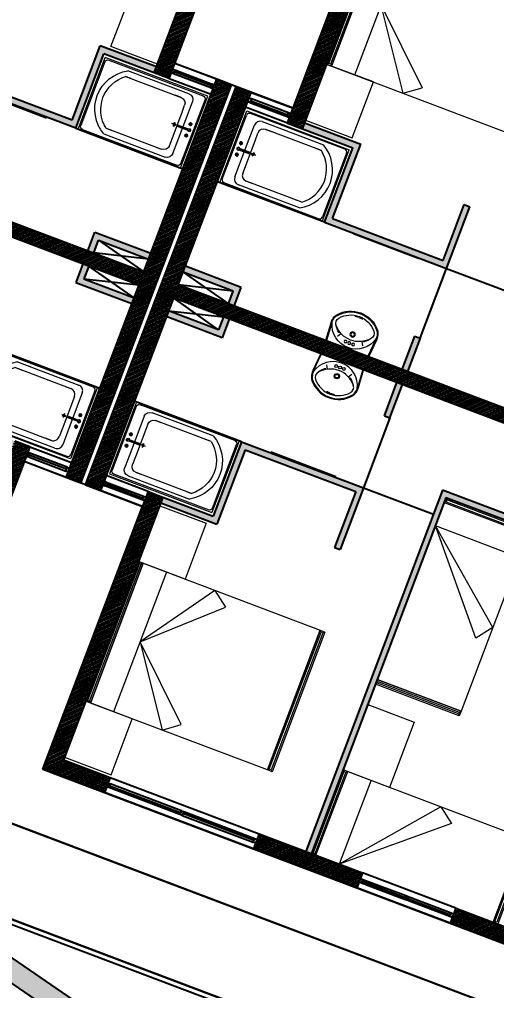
# Model space of a CAD drawing. Extents: x 0 to 346944, y 0 to 6285838.
# Drawn here: x 344174.51 to 344179.3, y 6284443.23 to 6284452.99 of the extents above; entities that cross this region are included whole.
import ezdxf

# ---------------------------------------------------------------- set-up
doc = ezdxf.new("R2010")
doc.units = 0
doc.header["$LTSCALE"] = 5
for name, color, linetype in [('Estacionamientos', 1, 'Continuous'), ('GRILLA', 254, 'Continuous'), ('PLANTA', 6, 'Continuous'), ('PUNTO-DE-INTERES', 254, 'Continuous')]:
    doc.layers.add(name, color=color, linetype=linetype)
doc.layers.add('Muebles', color=8, linetype='Continuous', lineweight=15)
doc.styles.add('ROMANS', font='romans.shx', dxfattribs={"height": 1})
doc.dimstyles.new('GRILLA X 500', dxfattribs={"dimtxt": 0.5, "dimasz": 1.8, "dimexe": 1.25, "dimexo": 0.625, "dimtad": 0, "dimdec": 0, "dimtxsty": 'ROMANS', "dimblk": 'NONE', "dimcen": 2.5, "dimse1": 1, "dimse2": 1, "dimsd1": 1, "dimsd2": 1, "dimclrd": 256, "dimclrt": 256, "dimadec": 0, "dimazin": 0, "dimtfac": 1, "dimtdec": 0, "dimtmove": 0, "dimatfit": 3, "dimldrblk": 'NONE', "dimfxlon": 1, "dimtfill": 1, "dimlwd": -1, "dimarcsym": 2})
pattern_1 = [(24.0585514, (-1782.393006, -163.945917), (-0.003883056714, 0.008697556873), [])]
pattern_2 = [(24.0585514, (-1782.393006, -163.945917), (-0.00764381243, 0.01712117495), []), (24.0585514, (-1782.380643, -163.950648), (-0.00764381243, 0.01712117495), [0.009, -0.00375])]
pattern_3 = [(24.0585514, (-1783.284014, -163.604936), (-0.003883056714, 0.008697556873), [])]
pattern_4 = [(24.0585514, (-1783.284014, -163.604936), (-0.00764381243, 0.01712117495), []), (24.0585514, (-1783.27165, -163.609667), (-0.00764381243, 0.01712117495), [0.009, -0.00375])]

# ---------------------------------------------------------------- blocks, each defined once
blk = doc.blocks.new('Est.')
at = {"layer": 'Estacionamientos'}
h = blk.add_hatch(color=253, dxfattribs=at)
h.dxf.hatch_style = 1
h.paths.add_polyline_path([(3068.1608, 1567.4743), (3067.1169, 1563.2007), (3069.2046, 1563.2007)])
h.paths.add_polyline_path([(3068.9362, 1563.4115), (3067.3854, 1563.4115), (3068.1608, 1566.586)], flags=16)
at = {"layer": 'Estacionamientos', "color": 8}
for points in [[(3069.2046, 1563.2007), (3068.1608, 1567.4743), (3067.1169, 1563.2007)], [(3068.9362, 1563.4115), (3068.1608, 1566.586), (3067.3854, 1563.4115)]]:
    blk.add_lwpolyline(points, close=True, dxfattribs=at)
blk = doc.blocks.new('tina')
at = {"layer": 'Muebles'}
for p, q in [((170.3147, 135.6973, 647.1305), (171.4147, 135.6973, 647.1305)), ((170.3147, 135.6973, 647.1305), (170.3147, 134.9273, 647.1305)), ((170.3575, 135.685, 647.1305), (171.3719, 135.685, 647.1305)), ((171.4147, 135.6973, 647.1305), (171.4147, 134.9273, 647.1305)), ((170.3269, 134.97, 647.1305), (170.3269, 135.6545, 647.1305)), ((170.5744, 135.6514, 647.1305), (171.2314, 135.6514, 647.1305)), ((170.5744, 135.5903, 647.1305), (171.1703, 135.5903, 647.1305)), ((170.5744, 135.5903, 647.1305), (170.6356, 135.5903, 647.1305)), ((171.1092, 135.5903, 647.1305), (171.1703, 135.5903, 647.1305)), ((171.2925, 135.5903, 647.1305), (171.2925, 135.1793, 647.1305)), ((171.4025, 135.6545, 647.1305), (171.4025, 134.97, 647.1305)), ((171.2314, 135.5292, 647.1305), (171.2314, 135.1793, 647.1305)), ((171.1947, 135.3123, 647.1305), (171.1764, 135.3123, 647.1305)), ((171.2008, 135.3184, 647.1305), (171.2008, 135.3367, 647.1305)), ((171.2008, 135.3062, 647.1305), (171.2008, 135.2878, 647.1305)), ((171.2253, 135.3123, 647.1305), (171.2069, 135.3123, 647.1305)), ((171.3613, 135.3199, 647.1305), (171.239, 135.3199, 647.1305)), ((171.3613, 135.3046, 647.1305), (171.239, 135.3046, 647.1305)), ((171.3536, 135.3123, 647.1305), (171.2467, 135.3123, 647.1305)), ((171.2314, 135.1793, 647.1305), (171.2314, 135.0953, 647.1305)), ((171.2925, 135.1793, 647.1305), (171.2925, 135.0342, 647.1305)), ((170.5744, 135.0342, 647.1305), (171.1703, 135.0342, 647.1305)), ((170.6356, 135.0342, 647.1305), (170.5744, 135.0342, 647.1305)), ((171.1703, 135.0342, 647.1305), (171.1092, 135.0342, 647.1305)), ((171.4147, 134.9273, 647.1305), (170.3147, 134.9273, 647.1305)), ((170.3575, 134.9395, 647.1305), (171.3719, 134.9395, 647.1305)), ((171.2314, 134.9731, 647.1305), (170.5744, 134.9731, 647.1305))]:
    blk.add_line(p, q, dxfattribs=at)
for centre, radius in [((171.2008, 135.3123, 647.1305), 0.0122), ((171.2008, 135.3123, 647.1305), 0.00611), ((171.3536, 135.3734, 647.1305), 0.00764), ((171.3536, 135.2512, 647.1305), 0.00764)]:
    blk.add_circle(centre, radius, dxfattribs=at)
for centre, radius, start, end in [((170.3575, 135.6545, 647.1305), 0.0306, 89.99998, 179.99998), ((171.3719, 135.6545, 647.1305), 0.0306, 359.99998, 89.99998), ((170.7647, 135.3123, 647.1305), 0.3889, 119.29473, 240.70523), ((170.7868, 135.3123, 647.1305), 0.3499, 127.37468, 232.62527), ((171.1703, 135.5292, 647.1305), 0.0611, 359.99998, 89.99998), ((171.2314, 135.5903, 647.1305), 0.0611, 359.99998, 89.99998), ((171.239, 135.3123, 647.1305), 0.00764, 89.99998, 269.99998), ((171.3536, 135.3734, 647.1305), 0.0153, 170.79308, 189.20687), ((171.3389, 135.3794, 647.1305), 0.00365, 263.51908, 51.48087), ((171.3389, 135.3673, 647.1305), 0.00365, 308.51908, 96.48087), ((171.3536, 135.3734, 647.1305), 0.0153, 125.79308, 144.20687), ((171.3536, 135.3734, 647.1305), 0.0153, 215.79308, 234.20687), ((171.3475, 135.388, 647.1305), 0.00365, 218.51908, 6.48087), ((171.3475, 135.3587, 647.1305), 0.00365, 353.51908, 141.48087), ((171.3536, 135.3734, 647.1305), 0.00764, 359.99998, 179.99998), ((171.3536, 135.3734, 647.1305), 0.00764, 179.99998, 359.99998), ((171.3613, 135.3123, 647.1305), 0.0153, 209.99998, 149.99998), ((171.3536, 135.3734, 647.1305), 0.0153, 80.79308, 99.20687), ((171.3536, 135.3734, 647.1305), 0.0153, 260.79308, 279.20687), ((171.3597, 135.388, 647.1305), 0.00365, 173.51908, 321.48087), ((171.3597, 135.3587, 647.1305), 0.00365, 38.51908, 186.48087), ((171.3613, 135.3123, 647.1305), 0.00764, 269.99998, 89.99998), ((171.3536, 135.3734, 647.1305), 0.0153, 35.79308, 54.20687), ((171.3536, 135.3734, 647.1305), 0.0153, 305.79308, 324.20687), ((171.3683, 135.3794, 647.1305), 0.00365, 128.51908, 276.48087), ((171.3683, 135.3673, 647.1305), 0.00365, 83.51908, 231.48087), ((171.3536, 135.3734, 647.1305), 0.0153, 350.79308, 9.20687), ((171.3536, 135.2512, 647.1305), 0.0153, 170.79308, 189.20687), ((171.3389, 135.2572, 647.1305), 0.00365, 263.51908, 51.48087), ((171.3389, 135.2451, 647.1305), 0.00365, 308.51908, 96.48087), ((171.3536, 135.2512, 647.1305), 0.0153, 125.79308, 144.20687), ((171.3536, 135.2512, 647.1305), 0.0153, 215.79308, 234.20687), ((171.3475, 135.2658, 647.1305), 0.00365, 218.51908, 6.48087), ((171.3475, 135.2365, 647.1305), 0.00365, 353.51908, 141.48087), ((171.3536, 135.2512, 647.1305), 0.00764, 359.99998, 179.99998), ((171.3536, 135.2512, 647.1305), 0.00764, 179.99998, 359.99998), ((171.3536, 135.2512, 647.1305), 0.0153, 80.79308, 99.20687), ((171.3536, 135.2512, 647.1305), 0.0153, 260.79308, 279.20687), ((171.3597, 135.2658, 647.1305), 0.00365, 173.51908, 321.48087), ((171.3597, 135.2365, 647.1305), 0.00365, 38.51908, 186.48087), ((171.3536, 135.2512, 647.1305), 0.0153, 35.79308, 54.20687), ((171.3536, 135.2512, 647.1305), 0.0153, 305.79308, 324.20687), ((171.3683, 135.2572, 647.1305), 0.00365, 128.51908, 276.48087), ((171.3683, 135.2451, 647.1305), 0.00365, 83.51908, 231.48087), ((171.3536, 135.2512, 647.1305), 0.0153, 350.79308, 9.20687), ((171.1703, 135.0953, 647.1305), 0.0611, 269.99998, 359.99998), ((171.2314, 135.0342, 647.1305), 0.0611, 269.99998, 359.99998), ((170.3575, 134.97, 647.1305), 0.0306, 179.99998, 269.99998), ((171.3719, 134.97, 647.1305), 0.0306, 269.99998, 359.99998)]:
    blk.add_arc(centre, radius, start, end, dxfattribs=at)
blk = doc.blocks.new('Cama 2 Plaza')
at = {"layer": 'Muebles'}
for p, q in [((171.3602, 136.6092, -1294.261), (171.3452, 136.6242, -1294.261)), ((171.3802, 136.6092, -1294.261), (171.3952, 136.6242, -1294.261)), ((172.5252, 136.6242, -1294.261), (172.3652, 136.5042, -1294.261)), ((173.0452, 135.8742, -1294.261), (172.5252, 136.6242, -1294.261)), ((173.0452, 135.1242, -1294.261), (173.0452, 136.6242, -1294.261)), ((173.3102, 136.6092, -1294.261), (173.2952, 136.6242, -1294.261)), ((173.3302, 136.6092, -1294.261), (173.3452, 136.6242, -1294.261)), ((172.3652, 136.5042, -1294.261), (173.0452, 135.8742, -1294.261)), ((173.0452, 135.8742, -1294.261), (172.3652, 135.2442, -1294.261)), ((172.5252, 135.1242, -1294.261), (173.0452, 135.8742, -1294.261)), ((172.5252, 135.1242, -1294.261), (172.3652, 135.2442, -1294.261)), ((171.3602, 135.1392, -1294.261), (171.3452, 135.1242, -1294.261)), ((171.3802, 135.1392, -1294.261), (171.3952, 135.1242, -1294.261)), ((173.3102, 135.1392, -1294.261), (173.2952, 135.1242, -1294.261)), ((173.3302, 135.1392, -1294.261), (173.3452, 135.1242, -1294.261))]:
    blk.add_line(p, q, dxfattribs=at)
at = {"layer": 'Muebles', "elevation": -1294.261}
for points in [[(172.8452, 137.2242), (172.8452, 136.6242), (173.3452, 136.6242), (173.3452, 137.2242)], [(171.3452, 135.1242), (171.3452, 136.6242), (171.3952, 136.6242), (171.3952, 135.1242)], [(171.3602, 135.1392), (171.3602, 136.6092), (171.3802, 136.6092), (171.3802, 135.1392)], [(171.3952, 135.1242), (171.3952, 136.6242), (173.2952, 136.6242), (173.2952, 135.1242)], [(173.2952, 135.1242), (173.2952, 136.6242), (173.3452, 136.6242), (173.3452, 135.1242)], [(173.3302, 135.1392), (173.3302, 136.6092), (173.3102, 136.6092), (173.3102, 135.1392)], [(172.8452, 134.5242), (172.8452, 135.1242), (173.3452, 135.1242), (173.3452, 134.5242)]]:
    blk.add_lwpolyline(points, close=True, dxfattribs=at)
blk = doc.blocks.new('Lavamanos')
at = {"layer": 'Muebles'}
for p, q in [((170.2416, 134.923), (170.2545, 135.1041)), ((170.7132, 134.9256), (170.6987, 135.1055)), ((170.3655, 134.9906), (170.343, 135.0287)), ((170.5876, 134.9906), (170.6102, 135.0287)), ((170.3513, 134.9818), (170.349, 134.985)), ((170.6032, 134.9818), (170.6056, 134.985))]:
    blk.add_line(p, q, dxfattribs=at)
for points in [[(170.2529, 135.1106, 0.391595), (170.2465, 135.1047), (170.2337, 134.9236, 0.10733), (170.2429, 134.8563, 0.086738), (170.2594, 134.8276, 0.467235), (170.6951, 134.8274, 0.082377), (170.7111, 134.8544, 0.114857), (170.7212, 134.9263), (170.7066, 135.1062, 0.390741), (170.7019, 135.1106)], [(170.4523, 134.7735, 0.22708), (170.452, 134.7743, 0.089204), (170.4502, 134.7753, 0.046169), (170.448, 134.7758, 0.034314), (170.4449, 134.776, 0.034314), (170.4419, 134.7758, 0.046169), (170.4397, 134.7753, 0.089204), (170.4378, 134.7743, 0.22708), (170.4375, 134.7735, 0.22708), (170.4378, 134.7728, 0.089204), (170.4397, 134.7718, 0.046169), (170.4419, 134.7713, 0.034314), (170.4449, 134.771, 0.034314), (170.448, 134.7713, 0.046169), (170.4502, 134.7718, 0.089204), (170.452, 134.7728, 0.22708)], [(170.4731, 134.7723, 0.22708), (170.4728, 134.7731, 0.089204), (170.471, 134.7741, 0.046169), (170.4688, 134.7746, 0.034314), (170.4657, 134.7748, 0.034314), (170.4627, 134.7746, 0.046169), (170.4605, 134.7741, 0.089204), (170.4586, 134.7731, 0.22708), (170.4583, 134.7723, 0.22708), (170.4586, 134.7715, 0.089204), (170.4605, 134.7706, 0.046169), (170.4627, 134.77, 0.034314), (170.4657, 134.7698, 0.034314), (170.4688, 134.77, 0.046169), (170.471, 134.7706, 0.089204), (170.4728, 134.7715, 0.22708)], [(170.4817, 134.7723, -0.22708), (170.4821, 134.7731, -0.089204), (170.4839, 134.7741, -0.046169), (170.4861, 134.7746, -0.034314), (170.4892, 134.7748, -0.034314), (170.4922, 134.7746, -0.046169), (170.4944, 134.7741, -0.089204), (170.4962, 134.7731, -0.22708), (170.4966, 134.7723, -0.22708), (170.4962, 134.7715, -0.089204), (170.4944, 134.7706, -0.046169), (170.4922, 134.77, -0.034314), (170.4892, 134.7698, -0.034314), (170.4861, 134.77, -0.046169), (170.4839, 134.7706, -0.089204), (170.4821, 134.7715, -0.22708)], [(170.5025, 134.7735, -0.22708), (170.5029, 134.7743, -0.089204), (170.5047, 134.7753, -0.046169), (170.5069, 134.7758, -0.034314), (170.51, 134.776, -0.034314), (170.513, 134.7758, -0.046169), (170.5152, 134.7753, -0.089204), (170.517, 134.7743, -0.22708), (170.5174, 134.7735, -0.22708), (170.517, 134.7728, -0.089204), (170.5152, 134.7718, -0.046169), (170.513, 134.7713, -0.034314), (170.51, 134.771, -0.034314), (170.5069, 134.7713, -0.046169), (170.5047, 134.7718, -0.089204), (170.5029, 134.7728, -0.22708)]]:
    blk.add_lwpolyline(points, format="xyb", close=True, dxfattribs=at)
for centre, radius in [((170.4351, 135.0492), 0.014), ((170.4768, 135.0492), 0.014), ((170.5173, 135.0492), 0.014), ((170.4774, 134.9568), 0.0264), ((170.4774, 134.9568), 0.0176)]:
    blk.add_circle(centre, radius, dxfattribs=at)
for centre, radius, start, end in [((170.4771, 134.8537), 0.2434, 13.90536, 164.76271), ((170.4774, 134.771), 0.2457, 40.22875, 139.77121), ((170.3932, 134.9111), 0.152, 175.54028, 198.64414), ((170.3363, 134.8904), 0.0608, 139.77121, 220.22875), ((170.4711, 134.8122), 0.2164, 126.47705, 148.12464), ((170.3451, 134.9822), 0.0048, 36.17452, 123.35147), ((170.6094, 134.9822), 0.0048, 56.64849, 143.82544), ((170.4834, 134.8122), 0.2164, 32.4481, 53.52291), ((170.6185, 134.8904), 0.0608, 319.77121, 40.22875), ((170.5618, 134.9121), 0.152, 340.21422, 5.09364), ((170.3401, 134.8932), 0.096, 198.64414, 220.32962), ((170.4774, 135.0098), 0.2761, 220.32962, 319.61614), ((170.4774, 135.0098), 0.2457, 220.22875, 319.77121), ((170.6145, 134.8931), 0.096, 319.61614, 340.21422)]:
    blk.add_arc(centre, radius, start, end, dxfattribs=at)
blk = doc.blocks.new('cama')
at = {"layer": 'Muebles'}
for p, q in [((42.7996, 33.3667), (42.7846, 33.3517)), ((43.6696, 33.3867), (43.6846, 33.4017)), ((43.6696, 33.3667), (43.6846, 33.3517)), ((42.7846, 32.3517), (43.6846, 33.1017)), ((42.7846, 33.1017), (43.6846, 33.1017)), ((42.9046, 32.1917), (43.6846, 33.1017)), ((42.7846, 32.3517), (42.9046, 32.1917)), ((42.7996, 31.4367), (42.7846, 31.4517)), ((42.7996, 31.4167), (42.7846, 31.4017))]:
    blk.add_line(p, q, dxfattribs=at)
for points in [[(42.7846, 33.4017), (42.0846, 33.4017), (42.0846, 32.9017), (42.7846, 32.9017)], [(42.7846, 33.4017), (43.6846, 33.4017), (43.6846, 33.3517), (42.7846, 33.3517)], [(42.7996, 33.3867), (43.6696, 33.3867), (43.6696, 33.3667), (42.7996, 33.3667)], [(42.7846, 31.4517), (43.6846, 31.4517), (43.6846, 33.3517), (42.7846, 33.3517)], [(42.7846, 31.4017), (43.6846, 31.4017), (43.6846, 31.4517), (42.7846, 31.4517)], [(42.7996, 31.4167), (43.6696, 31.4167), (43.6696, 31.4367), (42.7996, 31.4367)]]:
    blk.add_lwpolyline(points, close=True, dxfattribs=at)
blk = doc.blocks.new('PLANTA 2')
at = {"layer": 'PUNTO-DE-INTERES'}
h = blk.add_hatch(dxfattribs=at)
h.set_pattern_fill('LINE', color=256, scale=0.003, angle=24.0586)
h.set_pattern_definition(pattern_1)
h.paths.add_polyline_path([(-12.5333, 10.2517), (-13.3548, 8.1048), (-12.5536, 7.7982), (-12.5286, 7.8636), (-13.2644, 8.1452), (-12.4679, 10.2266)])
h.paths.add_polyline_path([(-11.4897, 9.8523), (-11.6009, 9.5616), (-11.424, 9.4939), (-11.4525, 9.4192), (-11.6295, 9.4869), (-11.6617, 9.4028), (-11.7364, 9.4314), (-11.5644, 9.8809)])
h.paths.add_polyline_path([(-10.6768, 9.208), (-10.3686, 9.09), (-10.3972, 9.0153), (-10.7054, 9.1333)])
h.paths.add_polyline_path([(-9.9016, 8.9113), (-9.5701, 8.7845), (-9.5987, 8.7097), (-9.9302, 8.8366)])
h.paths.add_polyline_path([(-7.5294, 8.0035), (-7.6327, 7.9573), (-8.1368, 6.6401), (-8.0621, 6.6115)])
h.paths.add_polyline_path([(-8.6134, 8.3327), (-8.5848, 8.4074), (-9.1031, 8.6058), (-9.1317, 8.531)])
h.paths.add_polyline_path([(-7.8376, 8.1215), (-7.8662, 8.0467), (-7.6327, 7.9574), (-7.5296, 8.0036)])
h.paths.add_polyline_path([(-12.7949, 7.3637), (-8.1308, 5.5788), (-7.7487, 6.5772), (-7.8234, 6.6058), (-8.193, 5.6401), (-12.717, 7.3714), (-12.7145, 7.3779), (-12.7799, 7.4029)])
h = blk.add_hatch(dxfattribs=at)
h.set_pattern_fill('JIS_STN_2.5', color=256, scale=0.0075, angle=-20.9414)
h.set_pattern_definition(pattern_2)
h.paths.add_polyline_path([(-12.6747, 9.6862), (-12.558, 9.6415), (-12.6294, 9.4547), (-12.7462, 9.4994), (-12.735, 9.5286), (-12.6475, 9.4951), (-12.5983, 9.6235), (-12.6859, 9.657)])
h.paths.add_polyline_path([(-12.0726, 9.2416), (-11.9663, 9.5194), (-11.7364, 9.4314), (-11.7252, 9.4606), (-11.9843, 9.5597), (-12.1018, 9.2528)])
h.paths.add_polyline_path([(-11.3743, 7.3014), (-11.4023, 7.3121), (-10.7054, 9.1333), (-10.6774, 9.1226)])
h.paths.add_polyline_path([(-11.0203, 7.1771), (-10.5954, 7.0145), (-10.4846, 7.304), (-10.7648, 7.4113), (-10.5861, 7.8782), (-10.3059, 7.771), (-9.9022, 8.8259), (-9.9302, 8.8366), (-10.3232, 7.8098), (-10.6034, 7.917), (-10.8035, 7.394), (-10.5233, 7.2867), (-10.6127, 7.0533), (-11.0096, 7.2052)])
h.paths.add_polyline_path([(-8.8468, 8.422), (-9.54, 6.6106), (-10.2218, 6.8716), (-10.2111, 6.8996), (-9.5573, 6.6494), (-8.8749, 8.4327)])
h.paths.add_polyline_path([(-8.1257, 6.6692), (-8.407, 6.7769), (-8.55, 6.4034), (-9.1045, 6.6156), (-8.9972, 6.8958), (-9.0253, 6.9065), (-9.1437, 6.5971), (-8.532, 6.363), (-8.389, 6.7366), (-8.1368, 6.6401)])
h.paths.add_polyline_path([(-8.444, 5.7361), (-8.4194, 5.8003), (-8.1684, 5.7043), (-8.1572, 5.7335), (-8.4374, 5.8407), (-8.4731, 5.7473)])
h.paths.add_polyline_path([(-9.2497, 6.2361), (-9.2777, 6.2469), (-9.3417, 6.0797), (-9.3137, 6.069)])
h = blk.add_hatch(dxfattribs=at)
h.set_pattern_fill('LINE', color=256, scale=0.003, angle=24.0586)
h.set_pattern_definition(pattern_3)
h.paths.add_polyline_path([(-1.71, 6.1097), (-2.5316, 3.9628), (-3.3328, 4.2695), (-3.3078, 4.3348), (-2.572, 4.0532), (-1.7754, 6.1347)])
h.paths.add_polyline_path([(-2.7536, 6.5091), (-2.8648, 6.2184), (-3.0418, 6.2861), (-3.0704, 6.2114), (-2.8934, 6.1437), (-2.9256, 6.0596), (-2.8509, 6.031), (-2.6789, 6.4805)])
h.paths.add_polyline_path([(-3.7889, 6.5721), (-4.0971, 6.69), (-4.1257, 6.6153), (-3.8175, 6.4974)])
h.paths.add_polyline_path([(-4.5641, 6.8687), (-4.8957, 6.9956), (-4.9243, 6.9209), (-4.5927, 6.794)])
h.paths.add_polyline_path([(-6.9363, 7.7766), (-6.8903, 7.6732), (-7.3944, 6.3559), (-7.4691, 6.3845)])
h.paths.add_polyline_path([(-5.9096, 7.298), (-5.881, 7.3727), (-5.3626, 7.1743), (-5.3912, 7.0996)])
h.paths.add_polyline_path([(-6.6281, 7.6586), (-6.6567, 7.5839), (-6.8902, 7.6732), (-6.9361, 7.7765)])
h.paths.add_polyline_path([(-3.4433, 3.7849), (-8.1074, 5.5698), (-7.7253, 6.5682), (-7.6506, 6.5396), (-8.0202, 5.5739), (-3.4962, 3.8426), (-3.4937, 3.8492), (-3.4283, 3.8242)])
h = blk.add_hatch(dxfattribs=at)
h.set_pattern_fill('LINE', color=256, scale=0.003, angle=24.0586)
h.set_pattern_definition(pattern_1)
h.paths.add_polyline_path([(-14.5281, 5.0389), (-13.7065, 7.1858), (-12.9053, 6.8792), (-12.9304, 6.8138), (-13.6662, 7.0954), (-14.4627, 5.0139)])
h.paths.add_polyline_path([(-13.4846, 4.6396), (-13.3733, 4.9302), (-13.1964, 4.8625), (-13.1678, 4.9372), (-13.3447, 5.0049), (-13.3126, 5.089), (-13.3873, 5.1176), (-13.5593, 4.6682)])
h.paths.add_polyline_path([(-12.4492, 4.5766), (-12.141, 4.4586), (-12.1124, 4.5333), (-12.4206, 4.6513)])
h.paths.add_polyline_path([(-11.674, 4.2799), (-11.3425, 4.153), (-11.3139, 4.2277), (-11.6454, 4.3546)])
h.paths.add_polyline_path([(-9.3018, 3.3721), (-9.3479, 3.4755), (-8.8438, 4.7927), (-8.7691, 4.7641)])
h.paths.add_polyline_path([(-10.3286, 3.8507), (-10.3572, 3.776), (-10.8755, 3.9743), (-10.8469, 4.049)])
h.paths.add_polyline_path([(-9.61, 3.49), (-9.5814, 3.5647), (-9.3479, 3.4754), (-9.302, 3.3722)])
h.paths.add_polyline_path([(-12.7949, 7.3637), (-8.1308, 5.5788), (-8.5128, 4.5804), (-8.5875, 4.609), (-8.218, 5.5747), (-12.742, 7.306), (-12.7445, 7.2995), (-12.8099, 7.3245)])
h = blk.add_hatch(dxfattribs=at)
h.set_pattern_fill('JIS_STN_2.5', color=256, scale=0.0075, angle=-20.9414)
h.set_pattern_definition(pattern_4)
h.paths.add_polyline_path([(-1.9822, 5.5942), (-2.099, 5.6389), (-2.1705, 5.4521), (-2.0537, 5.4075), (-2.0426, 5.4366), (-2.1301, 5.4701), (-2.081, 5.5986), (-1.9934, 5.5651)])
h.paths.add_polyline_path([(-2.7273, 5.6652), (-2.621, 5.943), (-2.8509, 6.031), (-2.8397, 6.0602), (-2.5807, 5.9611), (-2.6982, 5.6541)])
h.paths.add_polyline_path([(-4.5425, 4.6869), (-4.5145, 4.6762), (-3.8175, 6.4974), (-3.8456, 6.5081)])
h.paths.add_polyline_path([(-4.889, 4.8307), (-5.3139, 4.9933), (-5.2031, 5.2829), (-4.923, 5.1756), (-4.7442, 5.6426), (-5.0244, 5.7498), (-4.6207, 6.8047), (-4.5927, 6.794), (-4.9857, 5.7671), (-4.7055, 5.6599), (-4.9057, 5.1369), (-5.1858, 5.2441), (-5.2752, 5.0106), (-4.8783, 4.8587)])
h.paths.add_polyline_path([(-5.6761, 7.2086), (-6.3693, 5.3972), (-5.6875, 5.1363), (-5.6768, 5.1643), (-6.3306, 5.4145), (-5.6481, 7.1979)])
h.paths.add_polyline_path([(-7.3832, 6.3851), (-7.1018, 6.2774), (-7.2448, 5.9039), (-6.6903, 5.6917), (-6.583, 5.9719), (-6.555, 5.9612), (-6.6734, 5.6517), (-7.2852, 5.8858), (-7.1422, 6.2594), (-7.3944, 6.3559)])
h.paths.add_polyline_path([(-7.7692, 5.4779), (-7.7446, 5.5421), (-7.9956, 5.6382), (-7.9844, 5.6673), (-7.7043, 5.5601), (-7.74, 5.4667)])
h.paths.add_polyline_path([(-6.8355, 5.3122), (-6.8074, 5.3015), (-6.8714, 5.1343), (-6.8995, 5.1451)])
h = blk.add_hatch(dxfattribs=at)
h.set_pattern_fill('JIS_STN_2.5', color=256, scale=0.0075, angle=-20.9414)
h.set_pattern_definition(pattern_2)
h.paths.add_polyline_path([(-14.2559, 5.5544), (-14.1392, 5.5097), (-14.0677, 5.6965), (-14.1844, 5.7412), (-14.1956, 5.712), (-14.108, 5.6785), (-14.1572, 5.5501), (-14.2447, 5.5836)])
h.paths.add_polyline_path([(-13.5108, 5.4834), (-13.6171, 5.2056), (-13.3873, 5.1176), (-13.3984, 5.0884), (-13.6575, 5.1876), (-13.54, 5.4946)])
h.paths.add_polyline_path([(-11.6956, 6.4617), (-11.7237, 6.4725), (-12.4206, 4.6513), (-12.3926, 4.6406)])
h.paths.add_polyline_path([(-11.3492, 6.3179), (-10.9242, 6.1553), (-11.035, 5.8658), (-11.3152, 5.973), (-11.4939, 5.506), (-11.2137, 5.3988), (-11.6174, 4.3439), (-11.6454, 4.3546), (-11.2525, 5.3815), (-11.5327, 5.4887), (-11.3325, 6.0117), (-11.0523, 5.9045), (-10.963, 6.138), (-11.3599, 6.2899)])
h.paths.add_polyline_path([(-10.5621, 3.94), (-9.8689, 5.7514), (-10.5506, 6.0123), (-10.5614, 5.9843), (-9.9076, 5.7341), (-10.5901, 3.9507)])
h.paths.add_polyline_path([(-8.855, 4.7635), (-9.1363, 4.8712), (-8.9934, 5.2447), (-9.5479, 5.4569), (-9.6551, 5.1767), (-9.6832, 5.1875), (-9.5647, 5.4969), (-8.953, 5.2628), (-9.096, 4.8892), (-8.8438, 4.7927)])
h.paths.add_polyline_path([(-8.469, 5.6707), (-8.4935, 5.6065), (-8.2425, 5.5105), (-8.2537, 5.4813), (-8.5339, 5.5885), (-8.4982, 5.6819)])
h.paths.add_polyline_path([(-9.4027, 5.8364), (-9.4307, 5.8471), (-9.3667, 6.0143), (-9.3387, 6.0036)])
h = blk.add_hatch(dxfattribs=at)
h.set_pattern_fill('LINE', color=256, scale=0.003, angle=24.0586)
h.set_pattern_definition(pattern_3)
h.paths.add_polyline_path([(-3.7049, 0.897), (-2.8833, 3.0438), (-3.6845, 3.3504), (-3.7095, 3.2851), (-2.9737, 3.0035), (-3.7703, 0.922)])
h.paths.add_polyline_path([(-4.7485, 1.2963), (-4.6372, 1.587), (-4.8142, 1.6547), (-4.7856, 1.7294), (-4.6086, 1.6617), (-4.5765, 1.7458), (-4.5017, 1.7172), (-4.6737, 1.2677)])
h.paths.add_polyline_path([(-5.5614, 1.9406), (-5.8696, 2.0586), (-5.841, 2.1333), (-5.5328, 2.0154)])
h.paths.add_polyline_path([(-6.3365, 2.2373), (-6.6681, 2.3642), (-6.6395, 2.4389), (-6.3079, 2.312)])
h.paths.add_polyline_path([(-8.7088, 3.1451), (-8.6054, 3.1913), (-8.1013, 4.5086), (-8.176, 4.5372)])
h.paths.add_polyline_path([(-7.6248, 2.816), (-7.6534, 2.7412), (-7.1351, 2.5429), (-7.1065, 2.6176)])
h.paths.add_polyline_path([(-8.4006, 3.0272), (-8.372, 3.1019), (-8.6054, 3.1912), (-8.7086, 3.145)])
h.paths.add_polyline_path([(-3.4433, 3.7849), (-8.1074, 5.5698), (-8.4895, 4.5715), (-8.4148, 4.5429), (-8.0452, 5.5086), (-3.5212, 3.7773), (-3.5237, 3.7707), (-3.4583, 3.7457)])
h = blk.add_hatch(dxfattribs=at)
h.set_pattern_fill('JIS_STN_2.5', color=256, scale=0.0075, angle=-20.9414)
h.set_pattern_definition(pattern_4)
h.paths.add_polyline_path([(-3.5634, 1.4625), (-3.6802, 1.5071), (-3.6087, 1.6939), (-3.492, 1.6493), (-3.5031, 1.6201), (-3.5907, 1.6536), (-3.6398, 1.5252), (-3.5523, 1.4917)])
h.paths.add_polyline_path([(-4.1656, 1.907), (-4.2719, 1.6292), (-4.5017, 1.7172), (-4.5129, 1.688), (-4.2539, 1.5889), (-4.1364, 1.8959)])
h.paths.add_polyline_path([(-4.8638, 3.8473), (-4.8358, 3.8365), (-5.5328, 2.0154), (-5.5608, 2.0261)])
h.paths.add_polyline_path([(-5.2178, 3.9715), (-5.6428, 4.1341), (-5.7536, 3.8446), (-5.4734, 3.7374), (-5.6521, 3.2704), (-5.9323, 3.3776), (-6.336, 2.3227), (-6.3079, 2.312), (-5.915, 3.3389), (-5.6348, 3.2317), (-5.4346, 3.7547), (-5.7148, 3.8619), (-5.6255, 4.0954), (-5.2285, 3.9435)])
h.paths.add_polyline_path([(-7.3913, 2.7266), (-6.6981, 4.538), (-6.0163, 4.2771), (-6.0271, 4.2491), (-6.6808, 4.4992), (-7.3633, 2.7159)])
h.paths.add_polyline_path([(-8.1125, 4.4794), (-7.8311, 4.3717), (-7.6882, 4.7452), (-7.1337, 4.533), (-7.2409, 4.2528), (-7.2129, 4.2421), (-7.0945, 4.5515), (-7.7062, 4.7856), (-7.8492, 4.4121), (-8.1013, 4.5086)])
h.paths.add_polyline_path([(-7.7942, 5.4125), (-7.8188, 5.3483), (-8.0698, 5.4444), (-8.0809, 5.4152), (-7.8008, 5.3079), (-7.765, 5.4013)])
h.paths.add_polyline_path([(-6.9885, 4.9125), (-6.9604, 4.9018), (-6.8964, 5.0689), (-6.9245, 5.0797)])
for p, q in [((-8.0621, 6.6115), (-7.5294, 8.0035)), ((-8.1368, 6.6401), (-7.6327, 7.9574)), ((-7.4691, 6.3845), (-6.9363, 7.7766)), ((-7.3944, 6.3559), (-6.8902, 7.6732)), ((-12.717, 7.3714), (-8.193, 5.6401)), ((-12.742, 7.306), (-8.218, 5.5747)), ((-8.55, 6.4034), (-8.407, 6.7769)), ((-8.532, 6.363), (-8.389, 6.7366)), ((-8.1257, 6.6692), (-8.407, 6.7769)), ((-8.1368, 6.6401), (-8.389, 6.7366)), ((-7.8234, 6.6058), (-8.0335, 6.6862)), ((-8.0621, 6.6115), (-8.1368, 6.6401)), ((-8.532, 6.363), (-9.1437, 6.5971)), ((-8.55, 6.4034), (-9.1045, 6.6156)), ((-8.193, 5.6401), (-7.8234, 6.6058)), ((-8.0621, 6.6115), (-7.852, 6.531)), ((-7.7487, 6.5772), (-7.8234, 6.6058)), ((-8.5128, 4.5804), (-7.7487, 6.5772)), ((-8.4895, 4.5715), (-7.7253, 6.5682)), ((-8.0202, 5.5739), (-7.6506, 6.5396)), ((-7.7253, 6.5682), (-7.6506, 6.5396)), ((-7.6506, 6.5396), (-7.4405, 6.4592)), ((-7.4691, 6.3845), (-7.6792, 6.4649)), ((-7.4691, 6.3845), (-7.3944, 6.3559)), ((-7.3944, 6.3559), (-7.1422, 6.2594)), ((-7.3832, 6.3851), (-7.1018, 6.2774)), ((-7.2852, 5.8858), (-7.1422, 6.2594)), ((-7.2448, 5.9039), (-7.1018, 6.2774)), ((-6.6903, 5.6917), (-6.583, 5.9719)), ((-6.6734, 5.6517), (-6.555, 5.9612)), ((-6.583, 5.9719), (-6.555, 5.9612)), ((-7.2448, 5.9039), (-6.6903, 5.6917)), ((-7.2852, 5.8858), (-6.6734, 5.6517)), ((-8.4731, 5.7473), (-8.4374, 5.8407)), ((-8.4374, 5.8407), (-8.1572, 5.7335)), ((-8.444, 5.7361), (-8.4194, 5.8003)), ((-8.4194, 5.8003), (-8.1684, 5.7043)), ((-8.4194, 5.8003), (-8.193, 5.6401)), ((-8.1684, 5.7043), (-8.444, 5.7361)), ((-8.4982, 5.6819), (-8.5339, 5.5885)), ((-8.469, 5.6707), (-8.4935, 5.6065)), ((-8.2425, 5.5105), (-8.469, 5.6707)), ((-7.7043, 5.5601), (-7.9844, 5.6673)), ((-7.7446, 5.5421), (-7.9956, 5.6382)), ((-7.9956, 5.6382), (-7.7692, 5.4779)), ((-6.8074, 5.3015), (-6.6734, 5.6517)), ((-6.6734, 5.6517), (-6.3232, 5.5177)), ((-8.218, 5.5747), (-8.5875, 4.609)), ((-8.5339, 5.5885), (-8.2537, 5.4813)), ((-8.4935, 5.6065), (-8.2425, 5.5105)), ((-8.4935, 5.6065), (-8.218, 5.5747)), ((-3.4962, 3.8426), (-8.0202, 5.5739)), ((-7.7446, 5.5421), (-8.0202, 5.5739)), ((-7.74, 5.4667), (-7.7043, 5.5601)), ((-7.7692, 5.4779), (-7.7446, 5.5421)), ((-8.0452, 5.5086), (-8.4148, 4.5429)), ((-3.5212, 3.7773), (-8.0452, 5.5086)), ((-7.8188, 5.3483), (-8.0452, 5.5086)), ((-7.8008, 5.3079), (-8.0809, 5.4152)), ((-7.8188, 5.3483), (-8.0698, 5.4444)), ((-8.0698, 5.4444), (-7.7942, 5.4125)), ((-7.7942, 5.4125), (-7.8188, 5.3483)), ((-7.765, 5.4013), (-7.8008, 5.3079)), ((-6.8355, 5.3122), (-6.8995, 5.1451)), ((-6.8074, 5.3015), (-6.8714, 5.1343)), ((-6.8355, 5.3122), (-6.8074, 5.3015)), ((-6.9885, 4.9125), (-6.9245, 5.0797)), ((-6.9604, 4.9018), (-6.8964, 5.0689)), ((-6.9604, 4.9018), (-7.0945, 4.5515)), ((-6.9885, 4.9125), (-6.9604, 4.9018)), ((-8.7691, 4.7641), (-8.8438, 4.7927)), ((-7.7062, 4.7856), (-7.8492, 4.4121)), ((-7.7062, 4.7856), (-7.0945, 4.5515)), ((-8.7691, 4.7641), (-9.3018, 3.3721)), ((-8.7681, 4.7316), (-8.7753, 4.713)), ((-8.7691, 4.7641), (-8.5589, 4.6837)), ((-7.6882, 4.7452), (-7.8311, 4.3717)), ((-7.6882, 4.7452), (-7.1337, 4.533)), ((-8.5875, 4.609), (-8.7977, 4.6894)), ((-8.5128, 4.5804), (-8.5875, 4.609)), ((-8.176, 4.5372), (-8.3862, 4.6176)), ((-8.176, 4.5372), (-8.7088, 3.1451)), ((-8.4895, 4.5715), (-8.4148, 4.5429)), ((-8.4148, 4.5429), (-8.2046, 4.4625)), ((-8.176, 4.5372), (-8.1013, 4.5086)), ((-6.6981, 4.538), (-7.3913, 2.7266)), ((-7.0945, 4.5515), (-7.2129, 4.2421)), ((-7.0945, 4.5515), (-6.7442, 4.4175)), ((-6.0163, 4.2771), (-6.6981, 4.538)), ((-8.1013, 4.5086), (-8.6054, 3.1912)), ((-8.1984, 4.5136), (-8.2056, 4.4949)), ((-8.1013, 4.5086), (-7.8492, 4.4121)), ((-6.6808, 4.4992), (-7.3633, 2.7159)), ((-7.1337, 4.533), (-7.2409, 4.2528)), ((-6.0271, 4.2491), (-6.6808, 4.4992)), ((-8.1125, 4.4794), (-7.8311, 4.3717)), ((-4.6015, 0.7583), (-13.941, 4.3324)), ((-7.2409, 4.2528), (-7.2129, 4.2421)), ((-8.6054, 3.1912), (-8.372, 3.1019)), ((-8.7088, 3.1451), (-8.4006, 3.0272)), ((-8.372, 3.1019), (-8.4006, 3.0272)), ((-8.372, 3.1019), (-7.6248, 2.816)), ((-8.4006, 3.0272), (-7.6534, 2.7412)), ((-8.0149, 2.9331), (-8.0221, 2.9145)), ((-7.6248, 2.816), (-7.6534, 2.7412)), ((-7.6248, 2.816), (-7.1065, 2.6176)), ((-7.6534, 2.7412), (-7.1351, 2.5429)), ((-7.1065, 2.6176), (-7.1351, 2.5429)), ((-6.6395, 2.4389), (-7.1065, 2.6176)), ((-7.1351, 2.5429), (-6.6681, 2.3642)), ((-6.8895, 2.5025), (-6.8967, 2.4838)), ((-6.6395, 2.4389), (-6.6681, 2.3642)), ((-6.6395, 2.4389), (-6.3079, 2.312)), ((-6.6619, 2.4153), (-6.669, 2.3967)), ((-6.6681, 2.3642), (-6.3365, 2.2373))]:
    blk.add_line(p, q, dxfattribs=at)
at = {"layer": 'PUNTO-DE-INTERES', "ltscale": 13}
for p, q in [((-9.0058, 6.5413), (-8.6789, 6.4162)), ((-6.8133, 5.7023), (-7.1402, 5.8274)), ((-7.2324, 4.6073), (-7.5593, 4.7324))]:
    blk.add_line(p, q, dxfattribs=at)
at = {"layer": 'PUNTO-DE-INTERES', "ltscale": 30}
for p, q in [((-8.532, 6.363), (-7.995, 6.1575)), ((-7.2852, 5.8858), (-7.8222, 6.0913)), ((-8.953, 5.2628), (-8.416, 5.0573)), ((-7.7062, 4.7856), (-8.2432, 4.9912))]:
    blk.add_line(p, q, dxfattribs=at)
at = {"layer": 'PUNTO-DE-INTERES'}
for points in [[(-11.4897, 9.8523), (-2.7536, 6.5091), (-2.8648, 6.2184), (-6.9363, 7.7766), (-7.4405, 6.4592), (-8.0335, 6.6862), (-7.5294, 8.0035), (-11.6009, 9.5616)], [(-8.0443, 6.6582), (-8.0326, 6.6537), (-8.0397, 6.635), (-8.0514, 6.6395)], [(-7.8529, 6.5635), (-7.8413, 6.5591), (-7.8341, 6.5777), (-7.8458, 6.5822)], [(-7.6568, 6.4885), (-7.6685, 6.4929), (-7.6613, 6.5116), (-7.6497, 6.5072)], [(-7.4512, 6.4312), (-7.4629, 6.4357), (-7.47, 6.417), (-7.4583, 6.4125)], [(-13.4846, 4.6396), (-4.7485, 1.2963), (-4.6372, 1.587), (-8.7088, 3.1451), (-8.2046, 4.4625), (-8.7977, 4.6894), (-9.3018, 3.3721), (-13.3733, 4.9302)], [(-8.787, 4.7174), (-8.7753, 4.713), (-8.7681, 4.7316), (-8.7798, 4.7361)], [(-8.5813, 4.6602), (-8.5697, 4.6557), (-8.5768, 4.637), (-8.5885, 4.6415)], [(-8.3852, 4.5851), (-8.3969, 4.5896), (-8.404, 4.5709), (-8.3924, 4.5664)], [(-8.1939, 4.4905), (-8.2056, 4.4949), (-8.1984, 4.5136), (-8.1868, 4.5091)], [(-8.3782, 3.0507), (-8.3898, 3.0552), (-8.3827, 3.0739), (-8.371, 3.0694)], [(-8.0104, 2.91), (-8.0221, 2.9145), (-8.0149, 2.9331), (-8.0033, 2.9287)], [(-7.6427, 2.7693), (-7.6543, 2.7737), (-7.6472, 2.7924), (-7.6355, 2.7879)], [(-7.1127, 2.5664), (-7.1243, 2.5709), (-7.1172, 2.5896), (-7.1055, 2.5851)], [(-6.885, 2.4793), (-6.8967, 2.4838), (-6.8895, 2.5025), (-6.8779, 2.498)], [(-6.6574, 2.3922), (-6.669, 2.3967), (-6.6619, 2.4153), (-6.6502, 2.4109)]]:
    blk.add_lwpolyline(points, close=True, dxfattribs=at)
for points in [[(2.5869, -1.5109), (-1.5219, 0.0616), (-1.5309, 0.0382), (-1.5542, 0.0472), (-2.4801, 0.4042), (-2.481, 0.4018), (-2.5044, 0.4108), (-2.4954, 0.4341), (-3.7376, 0.9095), (-3.7465, 0.8861), (-3.7699, 0.8951), (-4.6958, 1.2521), (-4.6967, 1.2498), (-4.72, 1.2587), (-4.7111, 1.282), (-13.5219, 4.6539)], [(-13.941, 4.3324), (-4.6015, 0.7583), (-5.0483, -0.4092), (-3.2449, -1.0993), (-2.7982, 0.0682), (1.8716, -1.7189)], [(-7.8458, 6.5822), (-7.8529, 6.5635), (-8.0397, 6.635), (-8.0326, 6.6537)], [(-7.8494, 6.5729), (-8.0362, 6.6444)], [(-8.0326, 6.6537), (-7.8458, 6.5822)], [(-7.6497, 6.5072), (-7.6568, 6.4885), (-7.47, 6.417), (-7.4629, 6.4357)], [(-7.6532, 6.4978), (-7.4664, 6.4263)], [(-7.4629, 6.4357), (-7.6497, 6.5072)], [(-8.5813, 4.6602), (-8.7681, 4.7316)], [(-8.7753, 4.713), (-8.5885, 4.6415), (-8.5813, 4.6602)], [(-8.5849, 4.6508), (-8.7717, 4.7223)], [(-8.2056, 4.4949), (-8.3924, 4.5664), (-8.3852, 4.5851)], [(-8.3852, 4.5851), (-8.1984, 4.5136)], [(-8.3888, 4.5758), (-8.202, 4.5043)], [(-5.0483, -0.4092), (-4.6015, 0.7583), (-13.941, 4.3324), (-14.3877, 3.165)], [(-5.0716, -0.4002), (-4.6338, 0.7439), (-13.9266, 4.3001), (-14.3644, 3.156)], [(-8.0221, 2.9145), (-8.3782, 3.0507), (-8.371, 3.0694)], [(-8.3746, 3.0601), (-8.0185, 2.9238)], [(-8.0149, 2.9331), (-8.371, 3.0694)], [(-8.0033, 2.9287), (-8.0104, 2.91), (-7.6543, 2.7737), (-7.6472, 2.7924)], [(-8.0033, 2.9287), (-7.6472, 2.7924)], [(-7.6508, 2.7831), (-8.0068, 2.9193)], [(-6.8967, 2.4838), (-7.1127, 2.5664), (-7.1055, 2.5851)], [(-7.1055, 2.5851), (-6.8895, 2.5025)], [(-7.1091, 2.5758), (-6.8931, 2.4931)], [(-6.669, 2.3967), (-6.885, 2.4793), (-6.8779, 2.498)], [(-6.8814, 2.4886), (-6.6655, 2.406)], [(-6.8779, 2.498), (-6.6619, 2.4153)]]:
    blk.add_lwpolyline(points, dxfattribs=at)
for name, p, xscale, yscale, zscale, rotation in [('Cama 2 Plaza', (-113.1084, -25.1583, 647.1305), 0.5, 0.5, 0.5, 339.058551410992), ('Cama 2 Plaza', (49.5292, -87.3984, 647.1305), -0.5, 0.5, 0.5, 339.058551410992), ('tina', (-63.8027, 100.1619, -323.5652), -0.5, 0.5, 0.5, 159.058551410992), ('tina', (96.4856, 38.8209, -323.5652), 0.5, 0.5, 0.5, 159.0585514109921), ('Lavamanos', (-62.6369, 98.8085), -0.5, 0.5, 0.5, 159.058551410992), ('tina', (-112.7238, -27.6722, -323.5652), 0.5, 0.5, 0.5, 339.058551410992), ('Lavamanos', (-110.9523, -27.4429), 0.5, 0.5, 0.5, 339.058551410992), ('tina', (47.5645, -89.0133, -323.5652), -0.5, 0.5, 0.5, 339.058551410992), ('cama', (7.7496, -18.9052), -0.5, 0.5, 0.5, 339.058551410992), ('Cama 2 Plaza', (96.8702, 36.3069, 647.1305), 0.5, 0.5, 0.5, 159.0585514109921), ('cama', (16.0411, 17.1463), -0.5, 0.5, 0.5, 69.05855141099204), ('Est.', (-190.9963, 1714), 0.4999999999999999, 0.4999999999999999, 0.4999999999999999, 249.0585514109921)]:
    blk.add_blockref(name, p, dxfattribs=dict(at, xscale=xscale, yscale=yscale, zscale=zscale, rotation=rotation))
blk = doc.blocks.new('PLANTA')
at = {"layer": 'PLANTA', "xscale": 2, "yscale": 2, "zscale": 2, "rotation": 0.2194448801566033}
blk.add_blockref('PLANTA 2', (31.6062, -31.5921), dxfattribs=at)
blk = doc.blocks.new('*D119')
at = {"layer": 'Defpoints', "color": 0, "ltscale": 0.5, "transparency": 16777216}
for p in [(344297.865, 6284457.2934), (344300, 6284395.5004), (0, 0)]:
    blk.add_point(p, dxfattribs=at)
at = {"layer": 'GRILLA', "ltscale": 0.5, "transparency": 16777216, "insert": (344297.865, 6284461.7279), "char_height": 1, "attachment_point": 5, "rotation": 90, "style": 'ROMANS', "bg_fill": 3, "box_fill_scale": 1.1, "bg_fill_color": 256, "bg_fill_true_color": 13158600, "bg_fill_transparency": 0}
blk.add_mtext('X-344300', dxfattribs=at)
blk = doc.blocks.new('_None')

msp = doc.modelspace()

# ---------------------------------------------------------------- block references
at = {"layer": 'PLANTA'}
msp.add_blockref('PLANTA', (344160.5769, 6284470.8255), dxfattribs=at)

# ---------------------------------------------------------------- next in the draw order: dimensions: what is measured, and where the dimension line sits
at = {"layer": 'GRILLA', "ltscale": 0.5}
dim = msp.add_ordinate_dim(feature_location=(344300, 6284395.5004), offset=(-2.135, 61.793), dtype=1, origin=(0, 0), dimstyle='GRILLA X 500', override={"dimpost": 'X-<>', "dimsah": 1}, dxfattribs=at)
dim.commit()
dim.dimension.update_dxf_attribs({"geometry": '*D119', "text_midpoint": (344297.865, 6284461.7279)})

doc.saveas('drawing.dxf')
